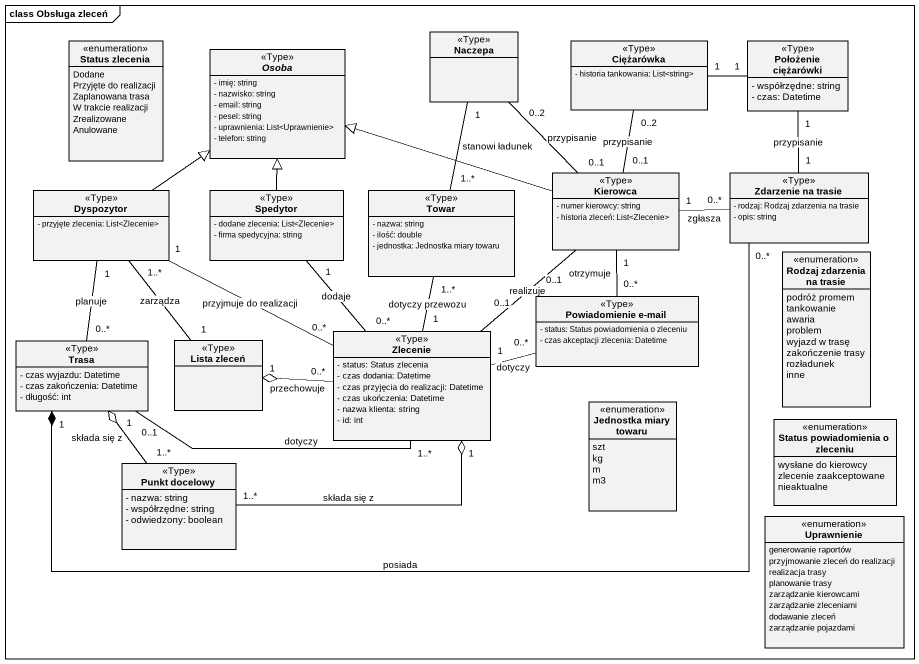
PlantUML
@startuml
mainframe class Obsługa zleceń
hide circle
hide empty members
skinparam classAttributeIconSize 0
enum "Status zlecenia" as Status_zlecenia {
  Dodane
  Przyjęte do realizacji
  Zaplanowana trasa
  W trakcie realizacji
  Zrealizowane
  Anulowane
}
class Naczepa <<Type>>
class Ciężarówka <<Type>> {
  - historia tankowania: List<string>
}
class "Położenie ciężarówki" as Położenie_ciężarówki <<Type>> {
  - współrzędne: string
  - czas: Datetime
}
abstract class Osoba <<Type>> {
  - imię: string
  - nazwisko: string
  - email: string
  - pesel: string
  - uprawnienia: List<Uprawnienie>
  - telefon: string
}
class Dyspozytor <<Type>> {
  - przyjęte zlecenia: List<Zlecenie>
}
class Spedytor <<Type>> {
  - dodane zlecenia: List<Zlecenie>
  - firma spedycyjna: string
}
class Towar <<Type>> {
  - nazwa: string
  - ilość: double
  - jednostka: Jednostka miary towaru
}
class Kierowca <<Type>> {
  - numer kierowcy: string
  - historia zleceń: List<Zlecenie>
}
class "Zdarzenie na trasie" as Zdarzenie_na_trasie <<Type>> {
  - rodzaj: Rodzaj zdarzenia na trasie
  - opis: string
}
enum "Rodzaj zdarzenia na trasie" as Rodzaj_zdarzenia_na_trasie {
  podróż promem
  tankowanie
  awaria
  problem
  wyjazd w trasę
  zakończenie trasy
  rozładunek
  inne
}
class "Powiadomienie e-mail" as Powiadomienie_e_mail <<Type>> {
  - status: Status powiadomienia o zleceniu
  - czas akceptacji zlecenia: Datetime
}
class Trasa <<Type>> {
  - czas wyjazdu: Datetime
  - czas zakończenia: Datetime
  - długość: int
}
class "Lista zleceń" as Lista_zleceń <<Type>>
class Zlecenie <<Type>> {
  - status: Status zlecenia
  - czas dodania: Datetime
  - czas przyjęcia do realizacji: Datetime
  - czas ukończenia: Datetime
  - nazwa klienta: string
  - id: int
}
enum "Jednostka miary towaru" as Jednostka_miary_towaru {
  szt
  kg
  m
  m3
}
enum "Status powiadomienia o zleceniu" as Status_powiadomienia_o {
  wysłane do kierowcy
  zlecenie zaakceptowane
  nieaktualne
}
class "Punkt docelowy" as Punkt_docelowy <<Type>> {
  - nazwa: string
  - współrzędne: string
  - odwiedzony: boolean
}
enum Uprawnienie {
  generowanie raportów
  przyjmowanie zleceń do realizacji
  realizacja trasy
  planowanie trasy
  zarządzanie kierowcami
  zarządzanie zleceniami
  dodawanie zleceń
  zarządzanie pojazdami
}
Naczepa "1" -- "1..*" Towar : stanowi ładunek
Ciężarówka "1" -right- "1" Położenie_ciężarówki
Ciężarówka "0..2" -- "0..1" Kierowca : przypisanie
Dyspozytor -up-|> Osoba
Dyspozytor "1" -- "0..*" Trasa : planuje
Dyspozytor "1..*" -- "1" Lista_zleceń : zarządza
Dyspozytor "1" -right- "0..*" Zlecenie : przyjmuje do realizacji
Spedytor -up-|> Osoba
Spedytor "1" -- "0..*" Zlecenie : dodaje
Towar "1..*" -- "1" Zlecenie : dotyczy przewozu
Kierowca "0..1" -up- "0..2" Naczepa : przypisanie
Kierowca -left-|> Osoba
Kierowca "1" -right- "0..*" Zdarzenie_na_trasie : zgłasza
Kierowca "1" -- "0..*" Powiadomienie_e_mail : otrzymuje
Zdarzenie_na_trasie "1" -up- "1" Położenie_ciężarówki : przypisanie
Zdarzenie_na_trasie "0..*" -left-* "1" Trasa : posiada
Trasa "0..1" -right- "1..*" Zlecenie : dotyczy
Zlecenie "0..1" -up- "0..1" Kierowca : realizuje
Zlecenie "1" -right- "0..*" Powiadomienie_e_mail : dotyczy
Zlecenie "0..*" -left-o "1" Lista_zleceń : przechowuje
Punkt_docelowy "1..*" -up-o "1" Trasa : składa się z
Punkt_docelowy "1..*" -right-o "1" Zlecenie : składa się z
@enduml
